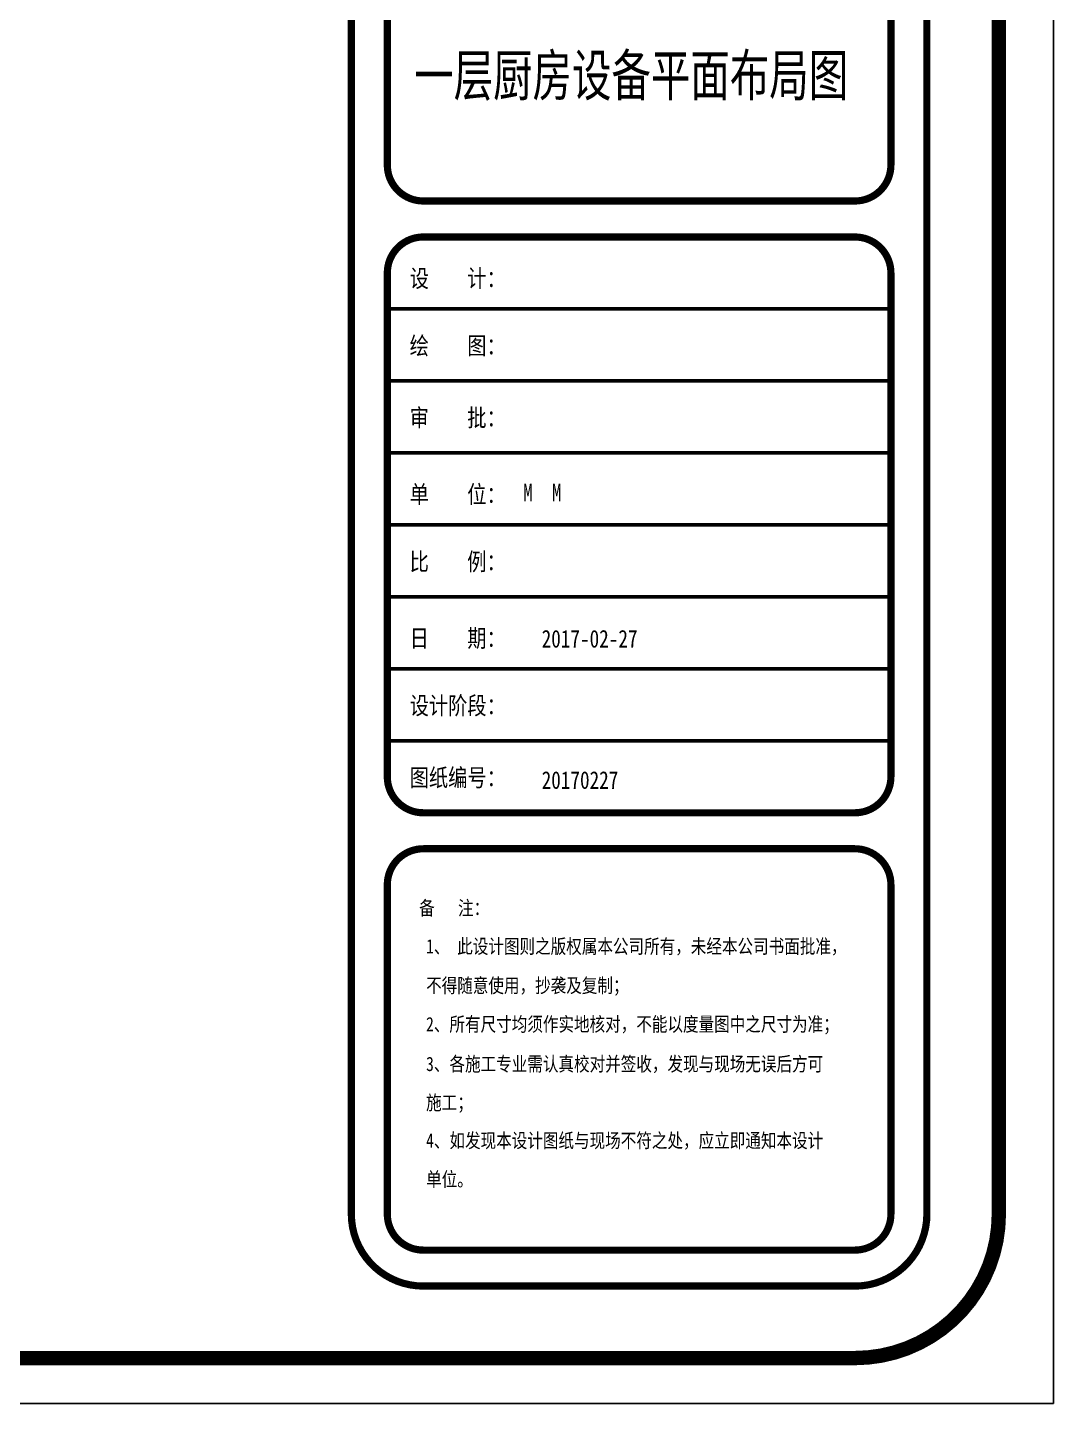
# Model space of a CAD drawing. Extents: x 1159254 to 1730927, y -477824 to -383968.
# Drawn here: x 1267464 to 1295382, y -477824 to -440400 of the extents above; entities that cross this region are included whole.
import ezdxf

# ---------------------------------------------------------------- set-up
doc = ezdxf.new("R2010")
doc.units = 0
doc.header["$LTSCALE"] = 1000
doc.layers.add('000外框', color=7, linetype='Continuous')
doc.layers.add('外框', color=7, linetype='Continuous')
doc.styles.add('宋体平面', font='', dxfattribs={"width": 0.8})
doc.styles.add('黑体', font='simhei.ttf', dxfattribs={"width": 0.7})
doc.styles.get('宋体平面').set_extended_font_data('SimSun')

msp = doc.modelspace()

# ---------------------------------------------------------------- linework, layer by layer
at = {"layer": '外框', "lineweight": -2}
for p, q in [((1295382, -383967.5), (1295382, -477824.5)), ((1295382, -477824.5), (1161444.6, -477824.5))]:
    msp.add_line(p, q, dxfattribs=at)
for points, const_width in [([(1166648.3, -476589.1), (1289979.3, -476589.1, 0.4142136), (1293894.6, -472673.8), (1293894.6, -389151, 0.4142136), (1289979.3, -385235.8), (1166648.3, -385235.8, 0.4142136), (1162733, -389151), (1162733, -472673.8, 0.4142136)], 391.5), ([(1278233.5, -474631.5), (1289979.3, -474631.5, 0.4142136), (1291936.9, -472673.8), (1291936.9, -389151, 0.4142136), (1289979.3, -387193.4), (1278233.5, -387193.4, 0.4142136), (1276275.8, -389151), (1276275.8, -472673.8, 0.4142136)], 195.8), ([(1278233.5, -445118), (1289979.3, -445118, 0.4142136), (1290958.1, -444139.2), (1290958.1, -438266.2, 0.4142136), (1289979.3, -437287.4), (1278233.5, -437287.4, 0.4142136), (1277254.7, -438266.2), (1277254.7, -444139.2, 0.4142136)], 195.8), ([(1278233.5, -461757.9), (1289979.3, -461757.9, 0.4142136), (1290958.1, -460779), (1290958.1, -447075.6, 0.4142136), (1289979.3, -446096.8), (1278233.5, -446096.8, 0.4142136), (1277254.7, -447075.6), (1277254.7, -460779, 0.4142136)], 195.8), ([(1278233.5, -473652.7), (1289979.3, -473652.7, 0.4142136), (1290958.1, -472673.8), (1290958.1, -463715.5, 0.4142136), (1289979.3, -462736.7), (1278233.5, -462736.7, 0.4142136), (1277254.7, -463715.5), (1277254.7, -472673.8, 0.4142136)], 195.8)]:
    msp.add_lwpolyline(points, format="xyb", close=True, dxfattribs=dict(at, const_width=const_width))
at = {"layer": '外框', "lineweight": -2, "const_width": 97.9}
for points in [[(1277254.7, -448054.4), (1290958.1, -448054.4)], [(1277254.7, -450012.1), (1290958.1, -450012.1)], [(1277254.7, -451969.7), (1290958.1, -451969.7)], [(1277254.7, -453927.3), (1290958.1, -453927.3)], [(1277254.7, -455885), (1290958.1, -455885)], [(1277254.7, -457842.6), (1290958.1, -457842.6)], [(1277254.7, -459800.2), (1290958.1, -459800.2)]]:
    msp.add_lwpolyline(points, dxfattribs=at)

# ---------------------------------------------------------------- texts
at = {"layer": '000外框', "insert": (1277986.4, -441135.5), "char_height": 1124.25, "width": 14061.479, "attachment_point": 1, "style": '黑体'}
msp.add_mtext('一层厨房设备平面布局图', dxfattribs=at)
at = {"layer": '外框', "lineweight": -2, "style": '宋体平面', "width": 0.8}
for s, height, p in [('设    计：', 479.43, (1277863.1, -447462.3)), ('绘    图：', 479.43, (1277863.1, -449294.1)), ('审    批：', 479.43, (1277863.1, -451251.7)), ('单    位：', 479.43, (1277863.1, -453335.2)), ('M  M', 479.43, (1280950.8, -453287.4)), ('比    例：', 479.43, (1277863.1, -455167)), ('日    期：', 479.43, (1277863.1, -457250.5)), ('2017-02-27', 479.43, (1281454.2, -457263.7)), ('设计阶段：', 479.43, (1277863.1, -459082.3)), ('图纸编号：', 479.43, (1277863.1, -461039.9)), ('20170227', 479.43, (1281454.2, -461107.3)), ('备   注：', 388.34, (1278121, -464542.1)), ('1、 此设计图则之版权属本公司所有，未经本公司书面批准，', 388.341, (1278309.9, -465584.5)), ('不得随意使用，抄袭及复制；', 388.341, (1278309.9, -466650.1)), ('2、所有尺寸均须作实地核对，不能以度量图中之尺寸为准；', 388.341, (1278309.9, -467701.7)), ('3、各施工专业需认真校对并签收，发现与现场无误后方可', 388.341, (1278309.9, -468783.4)), ('施工；', 388.34, (1278309.9, -469835.5)), ('4、如发现本设计图纸与现场不符之处，应立即通知本设计', 388.341, (1278309.9, -470867)), ('单位。', 388.34, (1278309.9, -471919.1))]:
    msp.add_text(s, height=height, dxfattribs=at).set_placement(p)

doc.saveas('drawing.dxf')
